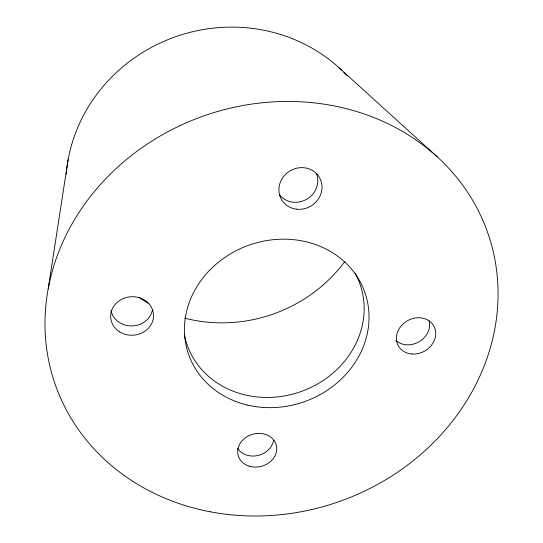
<?xml version="1.0" encoding="UTF-8"?>
<svg xmlns="http://www.w3.org/2000/svg" width="543" height="543" viewBox="0 0 543 543"><rect width="100%" height="100%" fill="white"/><g stroke="black" fill="none" stroke-linecap="round" stroke-linejoin="round"><path stroke-width="0.81" d="M48.178 288.883L68.119 159.683M339.09 67.814L437.115 156.737M66.185 174.384A161.59 153.146 -19.5 0 1 66.409 171.934M66.579 170.298A161.59 153.146 -19.5 0 1 173.753 37.392A161.59 153.146 -19.5 0 1 341.499 70.061M343.862 72.355A161.59 153.146 -19.5 0 1 347.296 75.891M355.176 273.319A91.611 81.755 -19.5 0 1 301.1 391.53A91.611 81.755 -19.5 0 1 184.301 334.278M316.454 173.556A21.503 20.098 -31 0 1 306.707 199.24A21.503 20.098 -31 0 1 279.631 194.957M152.529 309.435A21.034 18.944 -4.4 0 1 132.03 325.929A21.034 18.944 -4.4 0 1 111.037 310.576M273.536 440.475A19.372 16.405 -15.4 0 1 257.701 455.536A19.372 16.405 -15.4 0 1 237.529 448.274M429.167 320.798A19.942 17.179 -29.3 0 1 419.142 341.73A19.942 17.179 -29.3 0 1 395.813 340.38M344.669 261.767A146.848 139.123 -19.5 0 1 184.722 318.164M148.891 303.639A146.848 139.123 -19.5 0 1 138.927 297.354M210.222 511.798A229.166 204.365 -19.5 0 0 491.042 243.196A229.166 204.365 -19.5 0 0 113.304 171.201A229.166 204.365 -19.5 0 0 210.222 511.798M247.784 405.153A93.423 83.025 -19.5 0 0 367.116 300.211A93.423 83.025 -19.5 0 0 215.272 264.882A93.423 83.025 -19.5 0 0 247.784 405.153M249.386 466.22A19.738 16.623 -15.4 0 0 276.631 446.896A19.738 16.623 -15.4 0 0 245.633 437.597A19.738 16.623 -15.4 0 0 249.386 466.22M411.886 354.002A20.329 17.43 -29.1 0 0 434.794 328.155A20.329 17.43 -29.1 0 0 401.474 325.562A20.329 17.43 -29.1 0 0 411.886 354.002M296.845 209.218A21.951 20.451 -30.7 0 0 320.682 180.032A21.951 20.451 -30.7 0 0 283.846 176.197A21.951 20.451 -30.7 0 0 296.845 209.218M119.514 331.787A21.462 19.256 -4.7 0 0 153.425 317.621A21.462 19.256 -4.7 0 0 123.342 298.528A21.462 19.256 -4.7 0 0 119.514 331.787"/></g></svg>
